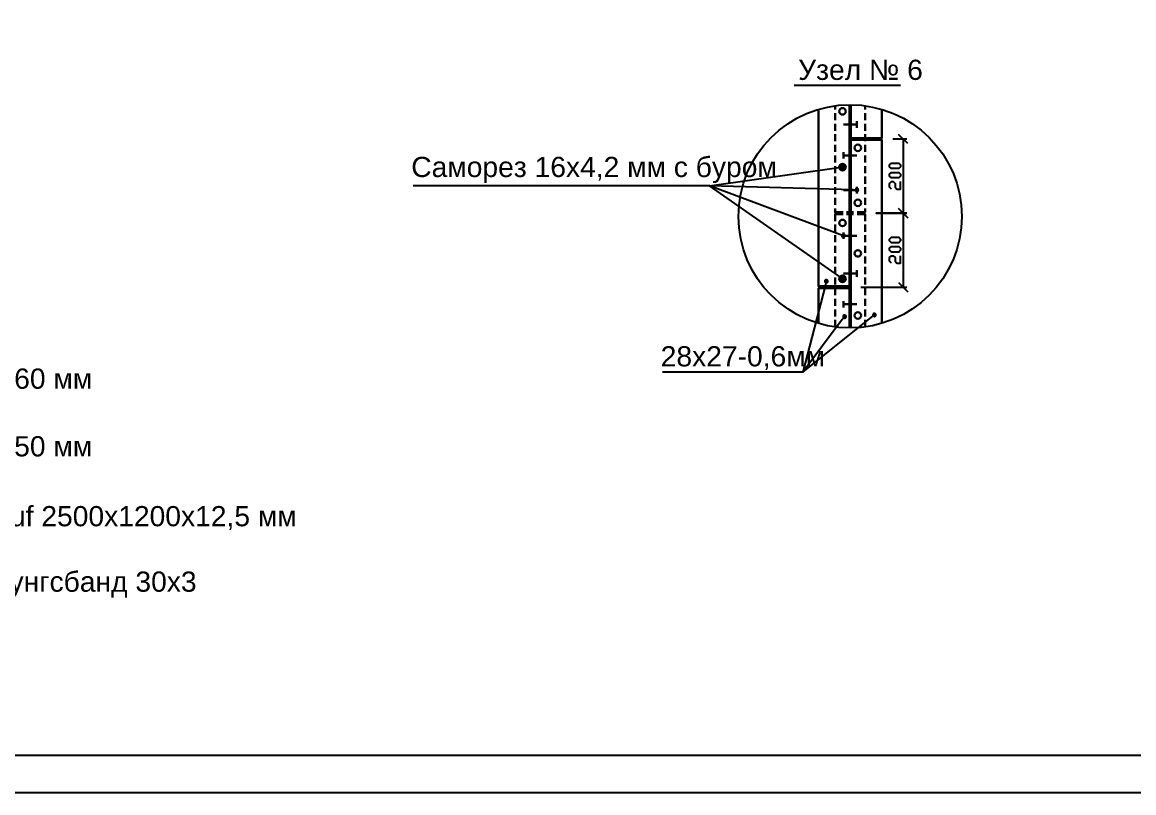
# Model space of a CAD drawing. Header units: millimetres. Extents: x 0 to 146, y 0 to 23.
# Drawn here: x 43.11 to 51.36, y 0.06 to 5.79 of the extents above; entities that cross this region are included whole.
import ezdxf

# ---------------------------------------------------------------- set-up
doc = ezdxf.new("R2010")
doc.units = ezdxf.units.MM
doc.layers.add('PDF _0', color=7, linetype='Continuous')
doc.layers.add('PDF _Текст', color=7, linetype='Continuous')
doc.styles.add('PDF GOST Common-Identity-H', font='arial.ttf')

msp = doc.modelspace()

# ---------------------------------------------------------------- linework, layer by layer
at = {"layer": 'PDF _0', "lineweight": 25}
for points in [[(36.6385, 23.3854), (69.623, 23.3854), (69.623, 0.063), (36.6385, 0.063)], [(37.7491, 23.1077), (69.3454, 23.1077), (69.3454, 0.3406), (37.7491, 0.3406)], [(49.6274, 4.7125), (49.6136, 4.6988), (49.5585, 4.6988), (49.5448, 4.7125), (49.5448, 4.7263), (49.5585, 4.7401), (49.6136, 4.7401), (49.6274, 4.7263)], [(49.6274, 4.6437), (49.6136, 4.63), (49.5585, 4.63), (49.5448, 4.6437), (49.5448, 4.6575), (49.5585, 4.6712), (49.6136, 4.6712), (49.6274, 4.6575)], [(49.6274, 4.1619), (49.6137, 4.1482), (49.5586, 4.1482), (49.5449, 4.1619), (49.5449, 4.1757), (49.5586, 4.1895), (49.6137, 4.1895), (49.6274, 4.1757)], [(49.6274, 4.0931), (49.6137, 4.0794), (49.5586, 4.0794), (49.5449, 4.0931), (49.5449, 4.1069), (49.5586, 4.1207), (49.6137, 4.1207), (49.6274, 4.1069)]]:
    msp.add_lwpolyline(points, close=True, dxfattribs=at)
for points in [[(48.8361, 5.3187), (49.6272, 5.3187)], [(49.681, 4.8846), (49.6122, 4.9534)], [(49.5703, 4.919), (49.6742, 4.919)], [(49.6466, 4.919), (49.6466, 4.3684)], [(49.2887, 4.5399), (49.2749, 4.5403), (48.2085, 4.5717), (49.1684, 4.706), (49.182, 4.7079)], [(49.1893, 4.2053), (49.1764, 4.2101), (48.2085, 4.5717), (48.181, 4.5717), (46.0075, 4.5717)], [(49.1844, 3.8885), (49.1731, 3.8964), (48.2085, 4.5717)], [(49.5585, 4.5474), (49.5448, 4.5611), (49.5448, 4.5887), (49.5585, 4.6024), (49.5723, 4.6024), (49.5861, 4.5887), (49.5861, 4.5611), (49.5998, 4.5474), (49.6274, 4.5474), (49.6274, 4.6024)], [(49.6122, 4.4028), (49.681, 4.334)], [(49.6811, 4.334), (49.6123, 4.4028)], [(49.6742, 4.3684), (49.4465, 4.3684), (49.6742, 4.3684)], [(49.6467, 4.3684), (49.6467, 3.8178)], [(49.5586, 3.9968), (49.5449, 4.0105), (49.5449, 4.0381), (49.5586, 4.0518), (49.5724, 4.0518), (49.5861, 4.0381), (49.5861, 4.0105), (49.5999, 3.9968), (49.6274, 3.9968), (49.6274, 4.0518)], [(49.3308, 3.8178), (49.6742, 3.8178)], [(49.6123, 3.8522), (49.6811, 3.7834)]]:
    msp.add_lwpolyline(points, dxfattribs=at)
at = {"layer": 'PDF _0', "color": 1, "lineweight": 30}
for points in [[(49.2482, 5.1733), (49.2482, 3.8247), (49.017, 3.8247), (49.017, 5.1392)], [(49.1409, 5.1658), (49.1409, 5.1376)], [(49.2565, 5.1733), (49.2565, 4.9259), (49.4878, 4.9259), (49.4878, 5.1392)], [(49.3639, 5.1657), (49.3639, 5.1376)], [(49.1409, 5.1114), (49.1409, 5.059)], [(49.3639, 5.1114), (49.3639, 5.059)], [(49.1409, 5.0327), (49.1409, 4.9803)], [(49.1409, 4.9541), (49.1409, 4.9016)], [(49.3639, 5.0327), (49.3639, 4.9803)], [(49.3639, 4.9541), (49.3639, 4.9016)], [(49.1409, 4.8754), (49.1409, 4.823)], [(49.4878, 3.5494), (49.4878, 4.9121), (49.2565, 4.9121), (49.2565, 3.5152)], [(49.3639, 4.8754), (49.3639, 4.823)], [(49.1409, 4.7968), (49.1409, 4.7443)], [(49.3639, 4.7967), (49.3639, 4.7443)], [(49.1409, 4.7181), (49.1409, 4.6656)], [(49.3639, 4.7181), (49.3639, 4.6656)], [(49.1409, 4.6394), (49.1409, 4.587)], [(49.3639, 4.6394), (49.3639, 4.587)], [(49.1409, 4.5608), (49.1409, 4.5083)], [(49.3639, 4.5607), (49.3639, 4.5083)], [(49.1409, 4.4821), (49.1409, 4.4296)], [(49.3639, 4.4821), (49.3639, 4.4296)], [(49.1409, 4.4034), (49.1409, 4.3753), (49.1999, 4.3753)], [(49.2262, 4.3753), (49.2786, 4.3753)], [(49.3639, 4.4034), (49.3639, 4.3753), (49.3048, 4.3753)], [(49.1999, 4.3615), (49.1409, 4.3615), (49.1409, 4.3093)], [(49.2262, 4.3615), (49.2786, 4.3615)], [(49.3048, 4.3615), (49.3639, 4.3615), (49.3639, 4.3093)], [(49.1409, 4.283), (49.1409, 4.2306)], [(49.3639, 4.283), (49.3639, 4.2306)], [(49.1409, 4.2044), (49.1409, 4.1519)], [(49.3639, 4.2044), (49.3639, 4.1519)], [(49.1409, 4.1257), (49.1409, 4.0733)], [(49.1409, 4.047), (49.1409, 3.9946)], [(49.3639, 4.1257), (49.3639, 4.0733)], [(49.3639, 4.047), (49.3639, 3.9946)], [(49.1409, 3.9684), (49.1409, 3.9159)], [(49.3639, 3.9684), (49.3639, 3.9159)], [(49.1409, 3.8897), (49.1409, 3.8373)], [(49.3639, 3.8897), (49.3639, 3.8373)], [(49.017, 3.5493), (49.017, 3.8109), (49.2482, 3.8109), (49.2482, 3.5152)], [(49.1409, 3.811), (49.1409, 3.7586)], [(49.3639, 3.811), (49.3639, 3.7586)], [(49.1409, 3.7324), (49.1409, 3.6799)], [(49.3639, 3.7324), (49.3639, 3.6799)], [(49.1409, 3.6537), (49.1409, 3.6013)], [(49.3639, 3.6537), (49.3639, 3.6013)], [(49.1409, 3.575), (49.1409, 3.5228)], [(49.3639, 3.575), (49.3639, 3.5228)]]:
    msp.add_lwpolyline(points, dxfattribs=at)
at = {"layer": 'PDF _0', "lineweight": 30}
for points in [[(49.3025, 5.0504), (49.3025, 5.002)], [(49.3025, 5.0262), (49.2022, 5.0262)], [(49.2022, 4.773), (49.2022, 4.8215)], [(49.2022, 4.7973), (49.3025, 4.7973)], [(49.3025, 4.5395), (49.2022, 4.5395)], [(49.3025, 4.5638), (49.3025, 4.5153)], [(49.2022, 4.1762), (49.2022, 4.2247)], [(49.2022, 4.2005), (49.3025, 4.2005)], [(49.3025, 3.92), (49.2022, 3.92)], [(49.3025, 3.9443), (49.3025, 3.8958)], [(49.2022, 3.6668), (49.2022, 3.7153)], [(49.2022, 3.6911), (49.3025, 3.6911)]]:
    msp.add_lwpolyline(points, dxfattribs=at)
at = {"layer": 'PDF _0', "lineweight": 0}
for points in [[(49.1822, 4.7126), (49.182, 4.7079), (49.1956, 4.7098)], [(49.182, 4.7079), (49.1835, 4.7033), (49.1956, 4.7098)], [(49.184, 4.7171), (49.1822, 4.7126), (49.1956, 4.7098)], [(49.1835, 4.7033), (49.1864, 4.6995), (49.1956, 4.7098)], [(49.1872, 4.7206), (49.184, 4.7171), (49.1956, 4.7098)], [(49.1864, 4.6995), (49.1905, 4.697), (49.1956, 4.7098)], [(49.1914, 4.7229), (49.1872, 4.7206), (49.1956, 4.7098)], [(49.1905, 4.697), (49.1951, 4.696), (49.1956, 4.7098)], [(49.1961, 4.7235), (49.1914, 4.7229), (49.1956, 4.7098)], [(49.1951, 4.696), (49.1999, 4.6967), (49.1956, 4.7098)], [(49.2008, 4.7225), (49.1961, 4.7235), (49.1956, 4.7098)], [(49.2048, 4.72), (49.2008, 4.7225), (49.1956, 4.7098)], [(49.2078, 4.7162), (49.2048, 4.72), (49.1956, 4.7098)], [(49.2093, 4.7117), (49.2078, 4.7162), (49.1956, 4.7098)], [(49.2091, 4.7069), (49.2093, 4.7117), (49.1956, 4.7098)], [(49.1999, 4.6967), (49.2041, 4.6989), (49.1956, 4.7098)], [(49.2041, 4.6989), (49.2073, 4.7025), (49.1956, 4.7098)], [(49.2073, 4.7025), (49.2091, 4.7069), (49.1956, 4.7098)], [(49.2897, 4.5446), (49.2887, 4.5399), (49.3025, 4.5395)], [(49.2887, 4.5399), (49.2894, 4.5352), (49.3025, 4.5395)], [(49.2894, 4.5352), (49.2917, 4.531), (49.3025, 4.5395)], [(49.2922, 4.5487), (49.2897, 4.5446), (49.3025, 4.5395)], [(49.2917, 4.531), (49.2952, 4.5278), (49.3025, 4.5395)], [(49.2959, 4.5516), (49.2922, 4.5487), (49.3025, 4.5395)], [(49.2952, 4.5278), (49.2997, 4.526), (49.3025, 4.5395)], [(49.3005, 4.5531), (49.2959, 4.5516), (49.3025, 4.5395)], [(49.2997, 4.526), (49.3044, 4.5259), (49.3025, 4.5395)], [(49.3052, 4.553), (49.3005, 4.5531), (49.3025, 4.5395)], [(49.3097, 4.5512), (49.3052, 4.553), (49.3025, 4.5395)], [(49.3133, 4.5481), (49.3097, 4.5512), (49.3025, 4.5395)], [(49.3155, 4.5438), (49.3133, 4.5481), (49.3025, 4.5395)], [(49.3162, 4.5391), (49.3155, 4.5438), (49.3025, 4.5395)], [(49.3044, 4.5259), (49.309, 4.5274), (49.3025, 4.5395)], [(49.309, 4.5274), (49.3127, 4.5304), (49.3025, 4.5395)], [(49.3127, 4.5304), (49.3152, 4.5344), (49.3025, 4.5395)], [(49.3152, 4.5344), (49.3162, 4.5391), (49.3025, 4.5395)], [(49.1917, 4.2094), (49.1893, 4.2053), (49.2022, 4.2005)], [(49.1954, 4.2125), (49.1917, 4.2094), (49.2022, 4.2005)], [(49.1999, 4.2141), (49.1954, 4.2125), (49.2022, 4.2005)], [(49.2047, 4.214), (49.1999, 4.2141), (49.2022, 4.2005)], [(49.2092, 4.2123), (49.2047, 4.214), (49.2022, 4.2005)], [(49.2128, 4.2092), (49.2092, 4.2123), (49.2022, 4.2005)], [(49.2152, 4.2051), (49.2128, 4.2092), (49.2022, 4.2005)], [(49.1893, 4.2053), (49.1885, 4.2006), (49.2022, 4.2005)], [(49.1885, 4.2006), (49.1892, 4.1959), (49.2022, 4.2005)], [(49.1892, 4.1959), (49.1916, 4.1917), (49.2022, 4.2005)], [(49.1916, 4.1917), (49.1952, 4.1886), (49.2022, 4.2005)], [(49.1952, 4.1886), (49.1997, 4.1869), (49.2022, 4.2005)], [(49.1997, 4.1869), (49.2045, 4.1869), (49.2022, 4.2005)], [(49.216, 4.2004), (49.2152, 4.2051), (49.2022, 4.2005)], [(49.2045, 4.1869), (49.209, 4.1885), (49.2022, 4.2005)], [(49.209, 4.1885), (49.2127, 4.1915), (49.2022, 4.2005)], [(49.2127, 4.1915), (49.2151, 4.1957), (49.2022, 4.2005)], [(49.2151, 4.1957), (49.216, 4.2004), (49.2022, 4.2005)], [(49.1823, 3.8841), (49.1819, 3.8794), (49.1956, 3.8806)], [(49.1819, 3.8794), (49.1832, 3.8747), (49.1956, 3.8806)], [(49.1844, 3.8885), (49.1823, 3.8841), (49.1956, 3.8806)], [(49.1832, 3.8747), (49.1859, 3.8708), (49.1956, 3.8806)], [(49.1877, 3.8918), (49.1844, 3.8885), (49.1956, 3.8806)], [(49.1859, 3.8708), (49.1898, 3.8681), (49.1956, 3.8806)], [(49.1921, 3.8939), (49.1877, 3.8918), (49.1956, 3.8806)], [(49.1898, 3.8681), (49.1944, 3.8669), (49.1956, 3.8806)], [(49.1968, 3.8943), (49.1921, 3.8939), (49.1956, 3.8806)], [(49.1944, 3.8669), (49.1992, 3.8673), (49.1956, 3.8806)], [(49.2014, 3.893), (49.1968, 3.8943), (49.1956, 3.8806)], [(49.2054, 3.8903), (49.2014, 3.893), (49.1956, 3.8806)], [(49.2081, 3.8864), (49.2054, 3.8903), (49.1956, 3.8806)], [(49.2093, 3.8818), (49.2081, 3.8864), (49.1956, 3.8806)], [(49.2089, 3.877), (49.2093, 3.8818), (49.1956, 3.8806)], [(49.1992, 3.8673), (49.2035, 3.8693), (49.1956, 3.8806)], [(49.2035, 3.8693), (49.2069, 3.8727), (49.1956, 3.8806)], [(49.2069, 3.8727), (49.2089, 3.877), (49.1956, 3.8806)]]:
    msp.add_lwpolyline(points, close=True, dxfattribs=at)
at = {"layer": 'PDF _0', "color": 1, "lineweight": 25}
for points in [[(49.0724, 3.8494), (49.069, 3.8361), (48.9018, 3.1877), (48.8742, 3.1877), (47.8598, 3.1877)], [(49.2027, 3.5884), (49.1944, 3.5774), (48.9018, 3.1877), (49.411, 3.5949), (49.4217, 3.6035)]]:
    msp.add_lwpolyline(points, dxfattribs=at)
at = {"layer": 'PDF _0', "color": 1, "lineweight": 0}
for points in [[(49.0633, 3.8684), (49.0621, 3.8638), (49.0759, 3.8627)], [(49.0621, 3.8638), (49.0626, 3.859), (49.0759, 3.8627)], [(49.0626, 3.859), (49.0647, 3.8547), (49.0759, 3.8627)], [(49.066, 3.8724), (49.0633, 3.8684), (49.0759, 3.8627)], [(49.0647, 3.8547), (49.0681, 3.8514), (49.0759, 3.8627)], [(49.0699, 3.8751), (49.066, 3.8724), (49.0759, 3.8627)], [(49.0681, 3.8514), (49.0724, 3.8494), (49.0759, 3.8627)], [(49.0745, 3.8764), (49.0699, 3.8751), (49.0759, 3.8627)], [(49.0724, 3.8494), (49.0772, 3.849), (49.0759, 3.8627)], [(49.0793, 3.876), (49.0745, 3.8764), (49.0759, 3.8627)], [(49.0837, 3.8741), (49.0793, 3.876), (49.0759, 3.8627)], [(49.0871, 3.8707), (49.0837, 3.8741), (49.0759, 3.8627)], [(49.0891, 3.8664), (49.0871, 3.8707), (49.0759, 3.8627)], [(49.0896, 3.8616), (49.0891, 3.8664), (49.0759, 3.8627)], [(49.0772, 3.849), (49.0818, 3.8503), (49.0759, 3.8627)], [(49.0818, 3.8503), (49.0857, 3.8531), (49.0759, 3.8627)], [(49.0857, 3.8531), (49.0884, 3.857), (49.0759, 3.8627)], [(49.0884, 3.857), (49.0896, 3.8616), (49.0759, 3.8627)], [(49.1987, 3.6056), (49.1973, 3.601), (49.211, 3.5994)], [(49.1973, 3.601), (49.1976, 3.5963), (49.211, 3.5994)], [(49.1976, 3.5963), (49.1994, 3.5919), (49.211, 3.5994)], [(49.2016, 3.6094), (49.1987, 3.6056), (49.211, 3.5994)], [(49.1994, 3.5919), (49.2027, 3.5884), (49.211, 3.5994)], [(49.2056, 3.612), (49.2016, 3.6094), (49.211, 3.5994)], [(49.2027, 3.5884), (49.207, 3.5862), (49.211, 3.5994)], [(49.2102, 3.6131), (49.2056, 3.612), (49.211, 3.5994)], [(49.207, 3.5862), (49.2117, 3.5856), (49.211, 3.5994)], [(49.215, 3.6126), (49.2102, 3.6131), (49.211, 3.5994)], [(49.2192, 3.6104), (49.215, 3.6126), (49.211, 3.5994)], [(49.2225, 3.6069), (49.2192, 3.6104), (49.211, 3.5994)], [(49.2244, 3.6025), (49.2225, 3.6069), (49.211, 3.5994)], [(49.2246, 3.5977), (49.2244, 3.6025), (49.211, 3.5994)], [(49.2117, 3.5856), (49.2164, 3.5867), (49.211, 3.5994)], [(49.2164, 3.5867), (49.2204, 3.5893), (49.211, 3.5994)], [(49.2204, 3.5893), (49.2232, 3.5932), (49.211, 3.5994)], [(49.2232, 3.5932), (49.2246, 3.5977), (49.211, 3.5994)], [(49.4197, 3.6171), (49.4187, 3.6124), (49.4325, 3.6121)], [(49.4187, 3.6124), (49.4195, 3.6077), (49.4325, 3.6121)], [(49.4195, 3.6077), (49.4217, 3.6035), (49.4325, 3.6121)], [(49.4222, 3.6212), (49.4197, 3.6171), (49.4325, 3.6121)], [(49.4217, 3.6035), (49.4253, 3.6004), (49.4325, 3.6121)], [(49.4259, 3.6242), (49.4222, 3.6212), (49.4325, 3.6121)], [(49.4253, 3.6004), (49.4298, 3.5986), (49.4325, 3.6121)], [(49.4304, 3.6257), (49.4259, 3.6242), (49.4325, 3.6121)], [(49.4298, 3.5986), (49.4346, 3.5985), (49.4325, 3.6121)], [(49.4352, 3.6256), (49.4304, 3.6257), (49.4325, 3.6121)], [(49.4397, 3.6239), (49.4352, 3.6256), (49.4325, 3.6121)], [(49.4432, 3.6207), (49.4397, 3.6239), (49.4325, 3.6121)], [(49.4455, 3.6165), (49.4432, 3.6207), (49.4325, 3.6121)], [(49.4463, 3.6118), (49.4455, 3.6165), (49.4325, 3.6121)], [(49.4346, 3.5985), (49.4391, 3.6), (49.4325, 3.6121)], [(49.4391, 3.6), (49.4428, 3.603), (49.4325, 3.6121)], [(49.4428, 3.603), (49.4453, 3.6071), (49.4325, 3.6121)], [(49.4453, 3.6071), (49.4463, 3.6118), (49.4325, 3.6121)]]:
    msp.add_lwpolyline(points, close=True, dxfattribs=at)
at = {"layer": 'PDF _0', "lineweight": 25}
msp.add_circle((49.2523, 4.3443), 0.829, dxfattribs=at)
at = {"layer": 'PDF _0', "lineweight": 30}
for centre in [(49.1956, 5.1244), (49.3091, 4.8537), (49.1956, 4.7098), (49.3091, 4.4453), (49.1956, 4.2952), (49.3091, 4.0696), (49.1956, 3.8806), (49.3091, 3.6077)]:
    msp.add_circle(centre, 0.0242, dxfattribs=at)
at = {"layer": 'PDF _0', "lineweight": 25, "transparency": 33554559}
for points in [[(49.1822, 4.7126), (49.182, 4.7079), (49.1956, 4.7098)], [(49.182, 4.7079), (49.1835, 4.7033), (49.1956, 4.7098)], [(49.184, 4.7171), (49.1822, 4.7126), (49.1956, 4.7098)], [(49.1835, 4.7033), (49.1864, 4.6995), (49.1956, 4.7098)], [(49.1872, 4.7206), (49.184, 4.7171), (49.1956, 4.7098)], [(49.1864, 4.6995), (49.1905, 4.697), (49.1956, 4.7098)], [(49.1914, 4.7229), (49.1872, 4.7206), (49.1956, 4.7098)], [(49.1905, 4.697), (49.1951, 4.696), (49.1956, 4.7098)], [(49.1961, 4.7235), (49.1914, 4.7229), (49.1956, 4.7098)], [(49.1951, 4.696), (49.1999, 4.6967), (49.1956, 4.7098)], [(49.2008, 4.7225), (49.1961, 4.7235), (49.1956, 4.7098)], [(49.2048, 4.72), (49.2008, 4.7225), (49.1956, 4.7098)], [(49.2078, 4.7162), (49.2048, 4.72), (49.1956, 4.7098)], [(49.2093, 4.7117), (49.2078, 4.7162), (49.1956, 4.7098)], [(49.2091, 4.7069), (49.2093, 4.7117), (49.1956, 4.7098)], [(49.1999, 4.6967), (49.2041, 4.6989), (49.1956, 4.7098)], [(49.2041, 4.6989), (49.2073, 4.7025), (49.1956, 4.7098)], [(49.2073, 4.7025), (49.2091, 4.7069), (49.1956, 4.7098)], [(49.2897, 4.5446), (49.2887, 4.5399), (49.3025, 4.5395)], [(49.2887, 4.5399), (49.2894, 4.5352), (49.3025, 4.5395)], [(49.2894, 4.5352), (49.2917, 4.531), (49.3025, 4.5395)], [(49.2922, 4.5487), (49.2897, 4.5446), (49.3025, 4.5395)], [(49.2917, 4.531), (49.2952, 4.5278), (49.3025, 4.5395)], [(49.2959, 4.5516), (49.2922, 4.5487), (49.3025, 4.5395)], [(49.2952, 4.5278), (49.2997, 4.526), (49.3025, 4.5395)], [(49.3005, 4.5531), (49.2959, 4.5516), (49.3025, 4.5395)], [(49.2997, 4.526), (49.3044, 4.5259), (49.3025, 4.5395)], [(49.3052, 4.553), (49.3005, 4.5531), (49.3025, 4.5395)], [(49.3097, 4.5512), (49.3052, 4.553), (49.3025, 4.5395)], [(49.3133, 4.5481), (49.3097, 4.5512), (49.3025, 4.5395)], [(49.3155, 4.5438), (49.3133, 4.5481), (49.3025, 4.5395)], [(49.3162, 4.5391), (49.3155, 4.5438), (49.3025, 4.5395)], [(49.3044, 4.5259), (49.309, 4.5274), (49.3025, 4.5395)], [(49.309, 4.5274), (49.3127, 4.5304), (49.3025, 4.5395)], [(49.3127, 4.5304), (49.3152, 4.5344), (49.3025, 4.5395)], [(49.3152, 4.5344), (49.3162, 4.5391), (49.3025, 4.5395)], [(49.1917, 4.2094), (49.1893, 4.2053), (49.2022, 4.2005)], [(49.1954, 4.2125), (49.1917, 4.2094), (49.2022, 4.2005)], [(49.1999, 4.2141), (49.1954, 4.2125), (49.2022, 4.2005)], [(49.2047, 4.214), (49.1999, 4.2141), (49.2022, 4.2005)], [(49.2092, 4.2123), (49.2047, 4.214), (49.2022, 4.2005)], [(49.2128, 4.2092), (49.2092, 4.2123), (49.2022, 4.2005)], [(49.2152, 4.2051), (49.2128, 4.2092), (49.2022, 4.2005)], [(49.1893, 4.2053), (49.1885, 4.2006), (49.2022, 4.2005)], [(49.1885, 4.2006), (49.1892, 4.1959), (49.2022, 4.2005)], [(49.1892, 4.1959), (49.1916, 4.1917), (49.2022, 4.2005)], [(49.1916, 4.1917), (49.1952, 4.1886), (49.2022, 4.2005)], [(49.1952, 4.1886), (49.1997, 4.1869), (49.2022, 4.2005)], [(49.1997, 4.1869), (49.2045, 4.1869), (49.2022, 4.2005)], [(49.216, 4.2004), (49.2152, 4.2051), (49.2022, 4.2005)], [(49.2045, 4.1869), (49.209, 4.1885), (49.2022, 4.2005)], [(49.209, 4.1885), (49.2127, 4.1915), (49.2022, 4.2005)], [(49.2127, 4.1915), (49.2151, 4.1957), (49.2022, 4.2005)], [(49.2151, 4.1957), (49.216, 4.2004), (49.2022, 4.2005)], [(49.1823, 3.8841), (49.1819, 3.8794), (49.1956, 3.8806)], [(49.1819, 3.8794), (49.1832, 3.8747), (49.1956, 3.8806)], [(49.1844, 3.8885), (49.1823, 3.8841), (49.1956, 3.8806)], [(49.1832, 3.8747), (49.1859, 3.8708), (49.1956, 3.8806)], [(49.1877, 3.8918), (49.1844, 3.8885), (49.1956, 3.8806)], [(49.1859, 3.8708), (49.1898, 3.8681), (49.1956, 3.8806)], [(49.1921, 3.8939), (49.1877, 3.8918), (49.1956, 3.8806)], [(49.1898, 3.8681), (49.1944, 3.8669), (49.1956, 3.8806)], [(49.1968, 3.8943), (49.1921, 3.8939), (49.1956, 3.8806)], [(49.1944, 3.8669), (49.1992, 3.8673), (49.1956, 3.8806)], [(49.2014, 3.893), (49.1968, 3.8943), (49.1956, 3.8806)], [(49.2054, 3.8903), (49.2014, 3.893), (49.1956, 3.8806)], [(49.2081, 3.8864), (49.2054, 3.8903), (49.1956, 3.8806)], [(49.2093, 3.8818), (49.2081, 3.8864), (49.1956, 3.8806)], [(49.2089, 3.877), (49.2093, 3.8818), (49.1956, 3.8806)], [(49.1992, 3.8673), (49.2035, 3.8693), (49.1956, 3.8806)], [(49.2035, 3.8693), (49.2069, 3.8727), (49.1956, 3.8806)], [(49.2069, 3.8727), (49.2089, 3.877), (49.1956, 3.8806)]]:
    msp.add_solid(points, dxfattribs=at)
at = {"layer": 'PDF _0', "color": 1, "lineweight": 25, "transparency": 33554559}
for points in [[(49.0633, 3.8684), (49.0621, 3.8638), (49.0759, 3.8627)], [(49.0621, 3.8638), (49.0626, 3.859), (49.0759, 3.8627)], [(49.0626, 3.859), (49.0647, 3.8547), (49.0759, 3.8627)], [(49.066, 3.8724), (49.0633, 3.8684), (49.0759, 3.8627)], [(49.0647, 3.8547), (49.0681, 3.8514), (49.0759, 3.8627)], [(49.0699, 3.8751), (49.066, 3.8724), (49.0759, 3.8627)], [(49.0681, 3.8514), (49.0724, 3.8494), (49.0759, 3.8627)], [(49.0745, 3.8764), (49.0699, 3.8751), (49.0759, 3.8627)], [(49.0724, 3.8494), (49.0772, 3.849), (49.0759, 3.8627)], [(49.0793, 3.876), (49.0745, 3.8764), (49.0759, 3.8627)], [(49.0837, 3.8741), (49.0793, 3.876), (49.0759, 3.8627)], [(49.0871, 3.8707), (49.0837, 3.8741), (49.0759, 3.8627)], [(49.0891, 3.8664), (49.0871, 3.8707), (49.0759, 3.8627)], [(49.0896, 3.8616), (49.0891, 3.8664), (49.0759, 3.8627)], [(49.0772, 3.849), (49.0818, 3.8503), (49.0759, 3.8627)], [(49.0818, 3.8503), (49.0857, 3.8531), (49.0759, 3.8627)], [(49.0857, 3.8531), (49.0884, 3.857), (49.0759, 3.8627)], [(49.0884, 3.857), (49.0896, 3.8616), (49.0759, 3.8627)], [(49.1987, 3.6056), (49.1973, 3.601), (49.211, 3.5994)], [(49.1973, 3.601), (49.1976, 3.5963), (49.211, 3.5994)], [(49.1976, 3.5963), (49.1994, 3.5919), (49.211, 3.5994)], [(49.2016, 3.6094), (49.1987, 3.6056), (49.211, 3.5994)], [(49.1994, 3.5919), (49.2027, 3.5884), (49.211, 3.5994)], [(49.2056, 3.612), (49.2016, 3.6094), (49.211, 3.5994)], [(49.2027, 3.5884), (49.207, 3.5862), (49.211, 3.5994)], [(49.2102, 3.6131), (49.2056, 3.612), (49.211, 3.5994)], [(49.207, 3.5862), (49.2117, 3.5856), (49.211, 3.5994)], [(49.215, 3.6126), (49.2102, 3.6131), (49.211, 3.5994)], [(49.2192, 3.6104), (49.215, 3.6126), (49.211, 3.5994)], [(49.2225, 3.6069), (49.2192, 3.6104), (49.211, 3.5994)], [(49.2244, 3.6025), (49.2225, 3.6069), (49.211, 3.5994)], [(49.2246, 3.5977), (49.2244, 3.6025), (49.211, 3.5994)], [(49.2117, 3.5856), (49.2164, 3.5867), (49.211, 3.5994)], [(49.2164, 3.5867), (49.2204, 3.5893), (49.211, 3.5994)], [(49.2204, 3.5893), (49.2232, 3.5932), (49.211, 3.5994)], [(49.2232, 3.5932), (49.2246, 3.5977), (49.211, 3.5994)], [(49.4197, 3.6171), (49.4187, 3.6124), (49.4325, 3.6121)], [(49.4187, 3.6124), (49.4195, 3.6077), (49.4325, 3.6121)], [(49.4195, 3.6077), (49.4217, 3.6035), (49.4325, 3.6121)], [(49.4222, 3.6212), (49.4197, 3.6171), (49.4325, 3.6121)], [(49.4217, 3.6035), (49.4253, 3.6004), (49.4325, 3.6121)], [(49.4259, 3.6242), (49.4222, 3.6212), (49.4325, 3.6121)], [(49.4253, 3.6004), (49.4298, 3.5986), (49.4325, 3.6121)], [(49.4304, 3.6257), (49.4259, 3.6242), (49.4325, 3.6121)], [(49.4298, 3.5986), (49.4346, 3.5985), (49.4325, 3.6121)], [(49.4352, 3.6256), (49.4304, 3.6257), (49.4325, 3.6121)], [(49.4397, 3.6239), (49.4352, 3.6256), (49.4325, 3.6121)], [(49.4432, 3.6207), (49.4397, 3.6239), (49.4325, 3.6121)], [(49.4455, 3.6165), (49.4432, 3.6207), (49.4325, 3.6121)], [(49.4463, 3.6118), (49.4455, 3.6165), (49.4325, 3.6121)], [(49.4346, 3.5985), (49.4391, 3.6), (49.4325, 3.6121)], [(49.4391, 3.6), (49.4428, 3.603), (49.4325, 3.6121)], [(49.4428, 3.603), (49.4453, 3.6071), (49.4325, 3.6121)], [(49.4453, 3.6071), (49.4463, 3.6118), (49.4325, 3.6121)]]:
    msp.add_solid(points, dxfattribs=at)

# ---------------------------------------------------------------- texts
at = {"layer": 'PDF _Текст', "char_height": 0.15, "attachment_point": 4, "style": 'PDF GOST Common-Identity-H'}
for s, insert in [('Узел № 6', (48.8665, 5.4318)), ('Саморез 16x4,2 мм с буром', (45.994, 4.6887)), ('‐ Профиль металлический 27х28, 0,60 мм', (39.5445, 3.1164)), ('‐ Профиль металлический 60х27, 0,50 мм', (39.5445, 2.6138)), ('‐ Гипсоволокнистый лист (ГВЛ) Knauf 2500х1200х12,5 мм', (39.5445, 2.0949)), ('‐ Лента уплотнительная Knauf Дихтунгсбанд 30х3', (39.5445, 1.6086))]:
    msp.add_mtext(s, dxfattribs=dict(at, insert=insert))
at = {"layer": 'PDF _Текст', "color": 1, "insert": (47.8462, 3.2909), "char_height": 0.15, "attachment_point": 4, "style": 'PDF GOST Common-Identity-H'}
msp.add_mtext('28х27‐0,6мм', dxfattribs=at)

doc.saveas('drawing.dxf')
